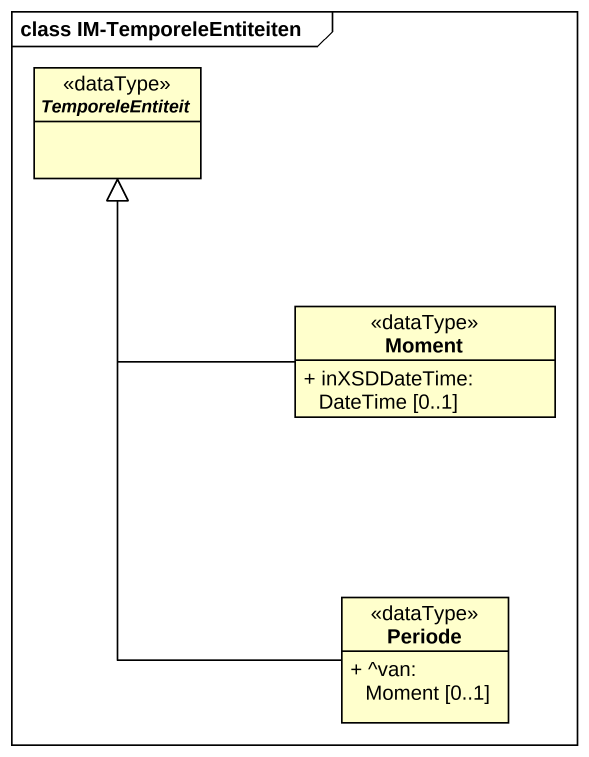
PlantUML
@startuml
mainframe class IM-TemporeleEntiteiten
hide circle
hide empty members
skinparam classAttributeIconSize 0
abstract class TemporeleEntiteit <<dataType>>
class Moment <<dataType>> {
  + inXSDDateTime: DateTime [0..1]
}
class Periode <<dataType>> {
  + ^van: Moment [0..1]
}
Moment -up-|> TemporeleEntiteit
Periode -up-|> TemporeleEntiteit
@enduml
